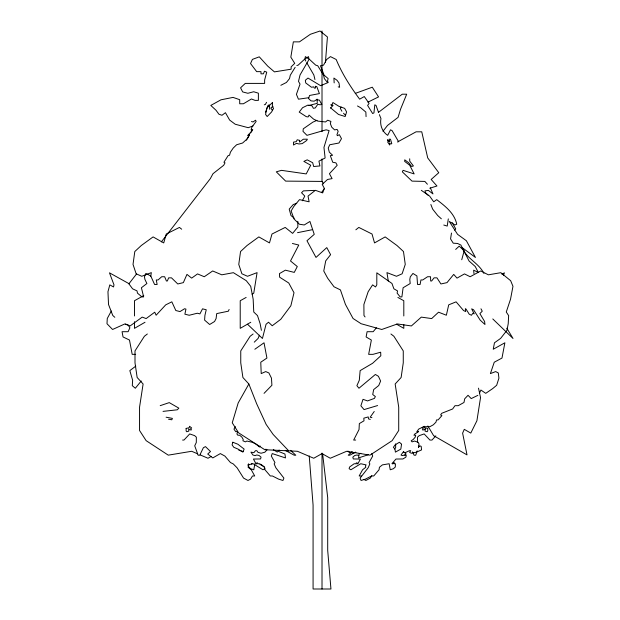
<?xml version="1.0" encoding="UTF-8"?>
<svg xmlns="http://www.w3.org/2000/svg" width="620" height="620" viewBox="0 0 620 620"><rect width="100%" height="100%" fill="white"/><g stroke="black" fill="none" stroke-linecap="round" stroke-linejoin="round"><path stroke-width="0.93" d="M325.423 62.279L327.438 36.968L320.036 31L310.403 34.263L299.46 41.858L293.353 41.858L290.834 57.164L294.725 63.356L291.129 66.875L291.129 69.2L274.443 71.881L267.778 66.177L259.276 56.831L252.417 59.388L250.542 63.527L256.665 71.641L260.981 71.641L260.981 73.827L263.423 73.827L264.446 71.246L266.732 72.153L264.632 79.996L264.632 83.398L245.272 83.398L240.568 87.815L242.668 91.923L247.868 93.279L253.704 91.745L258.377 93.194L258.377 100.378L255.045 100.378L251.457 98.975L243.412 103.773L239.7 103.773L239.7 99.681L233.035 97.402L220.953 99.812L210.815 105.423L216.016 110.267L218.945 114.227L221.991 115.281L225.432 112.693L229.648 120.079L235.213 124.233L248.217 127.697L252.945 125.976M448.307 218.883L447.214 226.083L443.781 225.037M451.476 233.042L450.57 238.925L453.243 243.187L457.568 243.466L460.877 245.047L469.053 260.981L475.269 266.546L478.268 272.397L473.641 270.173L473.959 273.598M150.73 276.365L151.334 272.63L141.763 276.28L136.144 273.792L133.021 264.407L134.796 251.542L141.275 245.528L153.094 236.91L163.734 242.916L166.245 234.019L179.451 227.424L181.683 229.206M461.737 259.741L464.186 250.798L459.219 246.148L455.677 249.426M254.882 463.737L253.781 469.774L250.588 468.712L248.728 467.023L248.581 463.768M417.175 450.864L415.733 455.235L414.106 455.212L412.502 451.879M265.562 112.174L267.995 105.431L269.227 104.842L269.7 109.322M503.44 275.396L504.409 272.823L501.913 274.211M259.423 335.18L258.106 338.419L254.262 342.163M418.454 447.469L419.159 445.819M331.599 105.586L332.909 102.533L338.969 106.361L344.666 108.376L346.596 111.941L345.17 116.529L338.512 114.452L330.623 107.88M229.121 309.465L228.369 311.194L216.713 313.596L216.101 318.541L214.567 321.501L209.653 324.5L204.608 320.122L204.91 315.464L206.235 309.76L202.523 308.838L199.911 313.89L197.268 313.232L189.201 315.262L184.884 314.185L185.938 309.093L184.558 308.745L180.009 311.573L175.824 310.527L171.833 301.832L165.726 304.846L156.132 315.224L154.729 312.193L146.15 318.572L142.189 317.122L130.107 325.95L124.775 323.958L112.569 329.483L106.997 323.733L107.268 318.486L111.321 311.015M479.43 393.305L480.903 390.026L485.739 393.351L492.706 388.585L496.667 385.26L498.922 378.146L498.302 372.953L495.682 371.582L490.389 373.596L494.249 362.227L501.983 358.058L504.882 342.79L493.241 349.254L494.466 342.79L500.611 338.419L506.966 330.313L508.214 323.733L508.648 315.619L506.269 312.023L510.524 299.22L512.965 286.316L510.655 280.697L500.821 272.684L488.397 274.823L480.748 270.963L470.146 276.737L464.481 273.908L457.01 278.124L453.732 274.389L447.005 282.627L440.913 283.968L436.945 277.845L434.085 277.845L431.629 281L430.683 281L430.528 276.729L427.583 276.729L422.739 279.953L420.941 279.953L420.081 284.495L417.547 284.495L416.911 275.931L412.959 273.451L410.3 276.807L409.797 279.473L410.2 283.526L403.108 287.75L401.892 296.903L400.171 296.903L397.133 293.128L397.521 290.881L393.894 288.819L391.949 283.456L376.821 272.823L376.797 284.851L375.55 286.952L372.604 284.875L368.164 291.71L363.886 304.498L363.971 315.464L365.072 316.952M260.067 445.958L259.532 447.02L255.882 444.052L252.658 442.386L246.892 441.037L245.427 441.874L242.963 440.789L243.203 439.464L241.94 437.178L239.622 435.201L237.809 435.225L236.917 433.961L237.561 431.946L237.15 431.35L235.809 431.784L233.934 429.11L235.484 426.715M302.343 200.779L304.784 196.067L301.545 192.743L303.382 190.883L314.286 190.394M266.553 102.3L265.376 104.47L264.275 104.788M253.1 333.994L250.139 336.257L240.754 350.92L240.754 362.816L242.901 377.495L248.86 383.997L238.181 402.961L232.26 422.809L238.568 432.814L264.794 449.725L297.422 451.282L313.743 458.25L322.012 453.6L330.274 458.25L346.596 451.282L370.016 455.15L392.142 440.657L398.714 430.497L398.714 407.154L395.157 383.997L401.125 377.495L403.264 362.816L403.264 350.92L393.878 336.257L390.918 333.994M308.528 60.31L300.018 74.989L298.507 81.367L300.041 84.08L296.422 94.341L298.437 99.184L308.651 97.735M246.295 140.198L249.597 134.587M250.534 132.982L251.945 130.58M341.116 107.035L340.326 108.376L341.876 111.228M295.159 67.317L290.284 75.222L289.532 78.593L286.425 82.468L280.837 85.297M371.798 475.718L370.303 478.09L365.885 480.477L363.925 479.454M374.24 411.486L370.171 417.198L371.93 417.671M321.586 192.401L324.399 188.589M128.913 283.797L136.586 273.885M161.363 241.878L210.335 178.614L213.001 173.708L223.696 165.276L225.006 162.858L223.929 162.254L228.075 155.674L229.54 155.248L230.4 152.195L233.236 148.041L236.638 144.755L242.614 143.011L247.419 138.648L249.581 134.664L247.783 135.702L248.263 134.819L251.72 131.308L252.743 129.425L251.115 129.898L251.898 127.17L256.153 121.419L255.533 120.218L253.053 121.954L251.472 121.535M382.959 131.269L387.523 125.442L398.071 117.366L400.551 109.236L406.689 94.201L402.248 94.201L378.316 112.483M141.228 380.99L135.331 388.244L132.292 385.671L132.641 380.231L129.828 370.621L135.788 366.118M376.41 327.81L373.17 331.708L367.102 331.708L366.11 336.962L371.365 340.047L368.652 354.353L372.992 354.353L380.665 352.214L380.827 355.772L372.581 363.297L360.135 370.621L359.305 380.231L356.895 385.671L358.957 388.244L375.371 374.465L378.433 376.301L380.61 381.052L378.735 385.531L373.666 389.585L372.728 394.522L375.348 396.521L374.465 398.373L367.551 400.923L363.018 399.334L360.871 405.805L364.048 409.595L377.611 405.55M435.821 435.852L431.977 440.068L429.893 440.045L424.15 433.93L419.244 435.635L417.524 437.162L417.57 442.51M394.421 449.035L395.661 447.686L395.661 443.835M330.592 108.027L333.072 105.431L330.716 104.842M279.186 450.035L277.249 452.073L273.319 449.655M454.522 230.105L455.739 228.935L452.166 222.619M352.144 451.569L348.231 455.235L349.82 455.212L355.508 452.127M264.05 393.351L271.909 385.26L271.475 378.146L268.886 372.953L265.74 371.582L261.214 373.596L260.764 362.227L266.925 358.058L264.027 342.79L254.843 349.254M355.849 229.803L358.817 227.424L372.023 234.019L374.534 242.916L385.175 236.91L396.994 245.528L403.481 251.542L405.255 264.407L402.124 273.792L396.506 276.28L386.942 272.63L388.298 281.038M272.994 106.307L270.855 108.012L272.405 110.43M404.705 455.142L406.154 454.026L403.38 451.523M147.351 333.994L144.39 336.257L135.005 350.92L135.005 362.816L137.152 377.495L143.112 383.997L139.554 407.154L139.554 430.497L146.134 440.657L168.26 455.15L191.673 451.282L197.687 453.848M251.48 463.954L252.038 463.597M145.018 322.268L134.47 328.352L134.47 321.687M250.767 322.268L240.219 328.352L240.219 300.731L246.14 297.429M211.304 456.39L207.995 458.25L200.268 454.948M143.77 295.546L134.47 300.731L134.47 315.967M252.061 294.136L253.751 293.19L257.083 272.63L247.512 276.28L241.893 273.792L238.77 264.407L240.544 251.542L247.024 245.528L258.842 236.91L269.483 242.916L271.994 234.019L285.208 227.424L292.632 233.383L297.84 227.005L297.84 221.356M397.474 142.003L416.097 131.812L421.755 131.812L427.707 157.891L438.766 172.717L431.164 179.459L436.961 186L429.753 188.224M367.939 102.153L378.556 96.898L372.287 87.195L355.283 93.403M477.857 395.351L471.216 398.59L468.03 395.297L464.69 398.823L463.993 402.465L458.234 405.682L454.979 405.682L452.639 408.968L441.758 413.292L440.611 414.904L441.897 415.617L438.123 419.895L436.534 419.918L435.976 422.135L433.349 424.793L429.978 426.645L423.491 426.715L418.686 429.11L416.787 431.784L418.663 431.35L418.244 431.946L414.842 433.961L413.943 435.225L415.702 435.201L415.191 437.178L413.238 439.464L411.176 440.789L412.044 441.874L414.594 441.037L418.252 442.386L419.043 444.052L418.43 447.02L420.407 445.958L421.197 446.377L421.569 449.903L416.322 452.22L411.308 453.243L409.58 452.344L410.758 450.686L409.425 450.701L405.17 452.678L403.093 452.135L401.032 455.049L402.279 455.615L404.814 454.971L406.286 455.499L405.852 457.157L402.899 458.963L395.971 459.04L391.979 463.597L392.538 463.954L393.646 462.907L394.522 462.9L393.894 463.783L395.436 463.768L395.297 467.023L393.429 468.712L390.244 469.774L389.143 463.737L382.401 464.892L379.432 467.271L379.045 469.766L373.736 475.966L371.55 475.997L365.444 479.113L361.057 480.477L360.127 478.09L368.133 467.829L369.861 463.907L369.078 462.567L372.69 456.08L371.791 453.584M317.014 120.326L312.922 122.109L303.281 128.813L303.01 131.37L306.962 135.346L326.089 129.828L329.104 130.58L323.958 147.413L325.113 158.007L318.92 161.146L319.92 165.943L313.673 166.509L312.674 162.727L307.21 159.836L303.862 161.394L310.713 165.23L306.218 173.918L281.526 170.345L276.303 171.841L285.642 181.118L322.005 181.42L323.516 183.838M360.825 453.313L359.073 454.026L358.523 457.932L368.249 454.739M296.748 203.329L293.291 204.499L289.214 209.103L290.981 215.52L294.26 218.263M160.208 405.658L169.26 402.613L178.847 408.138L177.274 409.797L163.037 411.378M296.81 65.534L298.158 65.147L304.265 59.505L308.512 56.606L309 59.497M352.78 453.243L355.88 452.344M308.799 105.462L317.254 103.354L317.099 99.099M297.53 232.671L312.395 229.679M355.686 440.045L353.663 440.068L359.034 429.528L359.337 423.576L364.002 420.81L363.808 418.19L368.233 416.911L368.536 418.95L370.295 419.368M182.59 440.061L183.977 440.045L189.72 433.93L194.626 435.635L196.346 437.162L196.3 442.51L194.719 445.819L198.137 455.235L199.772 455.212L203.376 447.718L205.476 446.601L210.498 451.523L207.715 454.026L212.784 457.932L220.34 453.584L224.889 456.08L230.493 462.567L233.244 463.907L237.103 467.829L243.567 478.09L247.985 480.477L250.596 479.113L252.464 475.997L254.704 475.966L251.286 469.766L248.085 467.271L248.411 465.837L247.752 464.892L253.123 463.737L262.981 469.774L264.779 468.712L264.291 467.023L259.726 463.768L258.145 463.783L257.517 462.9L256.626 462.907L256.982 463.954L255.882 463.597L253.456 459.04L260.571 458.963L261.051 457.157L259.106 455.499L256.804 454.971L255.099 455.615L252.968 455.049L250.922 452.135L253.867 452.678L255.463 450.701L256.827 450.686L257.99 452.344L261.09 453.243L264.849 452.22L266.98 449.903L265.848 449.175M135.656 354.353L132.192 354.353L129.479 340.047L123.055 336.962L122.055 331.708L128.123 331.708L129.882 327.81L128.131 324.988L125.504 324.043M361.413 475.997L359.166 475.966L362.591 469.766L365.785 467.271L365.459 465.837L366.118 464.892L360.747 463.737L350.889 469.774L349.099 468.712L349.579 467.023L354.144 463.768L355.733 463.783L356.353 462.9L357.252 462.907L356.895 463.954L357.996 463.597L360.422 459.04L353.299 458.963L352.827 457.157L354.764 455.499L357.066 454.971L358.771 455.615M168.547 419.229L171.81 419.786L172.383 418.384L166.106 417.198M259.935 464.605L261.625 464.892L264.593 467.271L264.98 469.766L270.289 475.966L272.474 475.997L278.574 479.113L282.96 480.477L283.898 478.09L275.885 467.829L274.156 463.907L274.947 462.567L271.328 456.08L272.234 453.584L285.495 457.932L284.944 454.026L278.814 451.523M292.408 243.466L298.762 245.047L290.509 260.981L297.298 266.546L294.267 272.397L285.378 270.173L279.465 273.598L279.628 277.187L288.765 283.022L294.004 292.749L290.865 305.745L280.767 319.3L272.219 325.756L268.53 322.229L266.065 324.252L262.438 338.466L247.519 324.237M351.276 452.832L349.021 452.22L347.96 451.058M338.202 86.847L339.628 87.265L338.985 82.948L337.001 80.267L333.901 78.058L334.165 82.886M238.871 450.236L243.365 451.585M285.254 450.368L294.206 455.212L295.794 455.235L290.571 450.345M357.476 105.974L360.662 107.725L365.854 112.088L366.063 116.63M397.885 297.429L403.806 300.731L403.806 315.967M396.498 324.144L403.806 328.352L403.806 324.539M421.298 190.309L429.629 196.098L433.721 201.81L436.72 199.632C445.106 206.135 454.507 213.187 456.746 224.231L454.94 224.967L449.275 221.456L457.575 234.345L466.372 240.738L475.439 257.432L462.132 247.605C466.333 258.517 478.803 262.942 483.902 273.397M114.808 317.293L112.77 315.464L108.523 304.498L107.958 291.71L109.81 284.875L113.538 286.952L113.995 284.851L109.461 272.823L128.619 283.456L132.587 288.819L137.005 290.881L137.47 293.128L141.933 296.903L143.662 296.903L141.407 287.75L146.893 283.526L144.948 279.473L144.445 276.807L145.84 273.451L150.73 275.931L154.605 284.495L157.139 284.495L156.279 279.953L158.077 279.953L161.704 276.729L164.649 276.729L166.416 281L167.361 281L168.625 277.845L171.484 277.845L177.777 283.968L183.357 282.627L186.961 274.389L191.658 278.124L197.532 273.908L204.267 276.737L212.683 270.963L221.79 274.823L233.407 272.684L246.279 280.697L250.72 286.316L253.162 299.22L253.766 312.023L257.502 315.619L260.144 323.733L261.392 330.313M441.355 218.813L437.704 215.52L432.644 209.103L430.869 204.499M428.327 195.401L425.584 192.743L424.933 190.883L428.389 190.394L432.985 193.928L430.365 187.922M343.526 113.251L345.425 115.219M288.726 450.856L273.149 434.457L266.143 424.413L256.688 403.837L248.86 383.997M427.42 184.241L424.855 181.42L411.998 181.118L402.326 171.841L403.101 170.345L414.16 173.918L409.704 165.23L404.666 161.394L404.744 159.836L408.65 162.727L411.618 166.509L413.4 165.943L409.727 161.146L409.712 158.79M492.784 318.944L513.004 338.466L506.796 328.197M427.854 425.971L433.613 435.659L467.015 454.894L462.613 433.147L464.287 429.342L470.782 433.093L476.912 420.74L480.531 397.606L478.516 388.159M398.668 141.802L392.072 130.58L390.507 129.828L387.686 135.346C382.137 131.696 379.727 124.946 380.951 118.536L379.386 114.646M305.823 61.124L304.877 59.497L305.358 56.606L309.613 59.505L315.719 65.147L317.735 65.736L323.594 75.222L324.338 78.593L327.445 82.468M306.76 62.76L313.852 74.989L314.937 79.546M480.957 308.799L482.259 311.194L479.872 313.596L484.6 321.501L484.972 324.5L480.182 320.122L473.571 309.76L471.642 308.838L474.23 313.89L472.858 313.232L471.464 315.262L469.216 314.185L466.046 309.093L465.325 308.745L465.705 311.573L463.528 310.527L456.111 301.832L448.717 304.846L446.354 315.224L438.549 312.193L431.675 318.572L421.313 317.122L411.386 325.95L397.366 323.958L381.773 329.483L361.111 323.733L353.059 318.486L345.425 304.374L340.419 289.897L334.002 286.773L327.654 278.194L323.764 271.002L325.725 260.865L330.599 254.673L326.779 247.605L315.999 257.432L306.97 240.738L314.247 234.345L309.923 221.456L304.234 224.967L299.375 224.231L294.05 218.984L291.129 210.963L293.826 206.445L299.514 199.632L309.132 201.81L308.031 196.098L315.379 190.309L322.671 192.905L324.345 188.341L322.191 184.357L327.515 179.482L332.088 178.614L329.429 173.708L337.21 165.276L335.901 162.858L332.731 162.254L330.336 155.674L332.591 155.248L329.329 152.195L328.244 148.041L329.731 144.755L338.946 143.011L341.488 138.648L339.334 134.664L337.412 135.702L336.931 134.819L338.148 131.308L337.133 129.425L334.622 129.898L331.739 127.17L330.367 123.675L330.91 121.419L327.685 120.218L325.531 121.954L317.781 121.109L313.596 119.133L309.031 115.08L308.125 116.971L306.233 116.63L299.22 112.088L302.545 107.725L307.9 105.106L312.038 105.842L313.379 108.314L315.262 107.958L317.797 104.284L320.075 104.788L321.772 104.47L319.424 100.13L316.572 99.696L314.108 101.184L311.015 100.866L308.605 98.588L309.55 95.465L319.409 93.605L316.797 86.606L315.34 86.273L315.658 87.931L314.418 88.164L313.704 86.847L311.504 87.265L305.738 82.948L305.342 80.267L307.993 78.058L320.633 85.7L328.244 82.468L327.484 81.065L328.166 78.593L324.159 75.222L320.439 65.736L323.547 65.147L326.639 59.505L330.468 56.606L336.187 59.497C342.116 73.811 350.471 86.854 359.654 99.184L364.281 96.549L369.086 103.354L367.606 105.462L372.628 113.53L373.938 112.91L374.798 104.842L376.022 105.431L378.464 112.174M322.586 453.483L327.701 497.612L327.701 550.421L330.948 589L313.077 589L313.077 505.091L309.225 455.94M322.012 31L322.012 131.642M322.012 158.945L322.012 181.59M322.012 453.05L322.012 589M299.499 140.352L299.491 142.089L303.327 139.206L307.349 139.19L306.66 140.515L302.211 143.623L298.972 143.987L296.469 143.359L293.524 145.026L293.516 142.119L296.236 141.662L297.213 139.779L299.499 140.352M186.132 428.42L186.124 430.9L186.736 431.768L188.775 431.148L188.635 428.893L189.898 429.9L191.479 429.885L190.611 428.645L191.665 427.971L189.542 426.281L189.255 427.699L186.132 428.42M272.467 102.533L272.358 106.361L273.544 108.376L271.606 111.941L267.189 116.529L265.569 114.452L266.988 107.88L272.467 102.533M425.235 428.893L425.095 431.148L427.134 431.768L427.746 430.9L427.738 428.42L424.615 427.699L424.328 426.281L422.212 427.971L423.266 428.645L422.398 429.885L423.979 429.9L425.235 428.893M401.535 444.23L400.822 449.097L395.389 452.12L395.002 449.128L393.39 447.284L395.087 444.889L399.443 442.238L401.535 444.23M232.818 442.238L232.105 444.889L233.787 447.284L238.126 449.128L242.862 452.12L244.164 449.097L237.871 444.23L232.818 442.238M388.329 141.662L387.702 142.119L389.724 145.026L389.593 143.359L390.894 143.987L391.77 143.623L390.484 139.19L389.096 139.206L389.763 142.089L388.562 140.352L387.368 139.779L388.329 141.662"/></g></svg>
